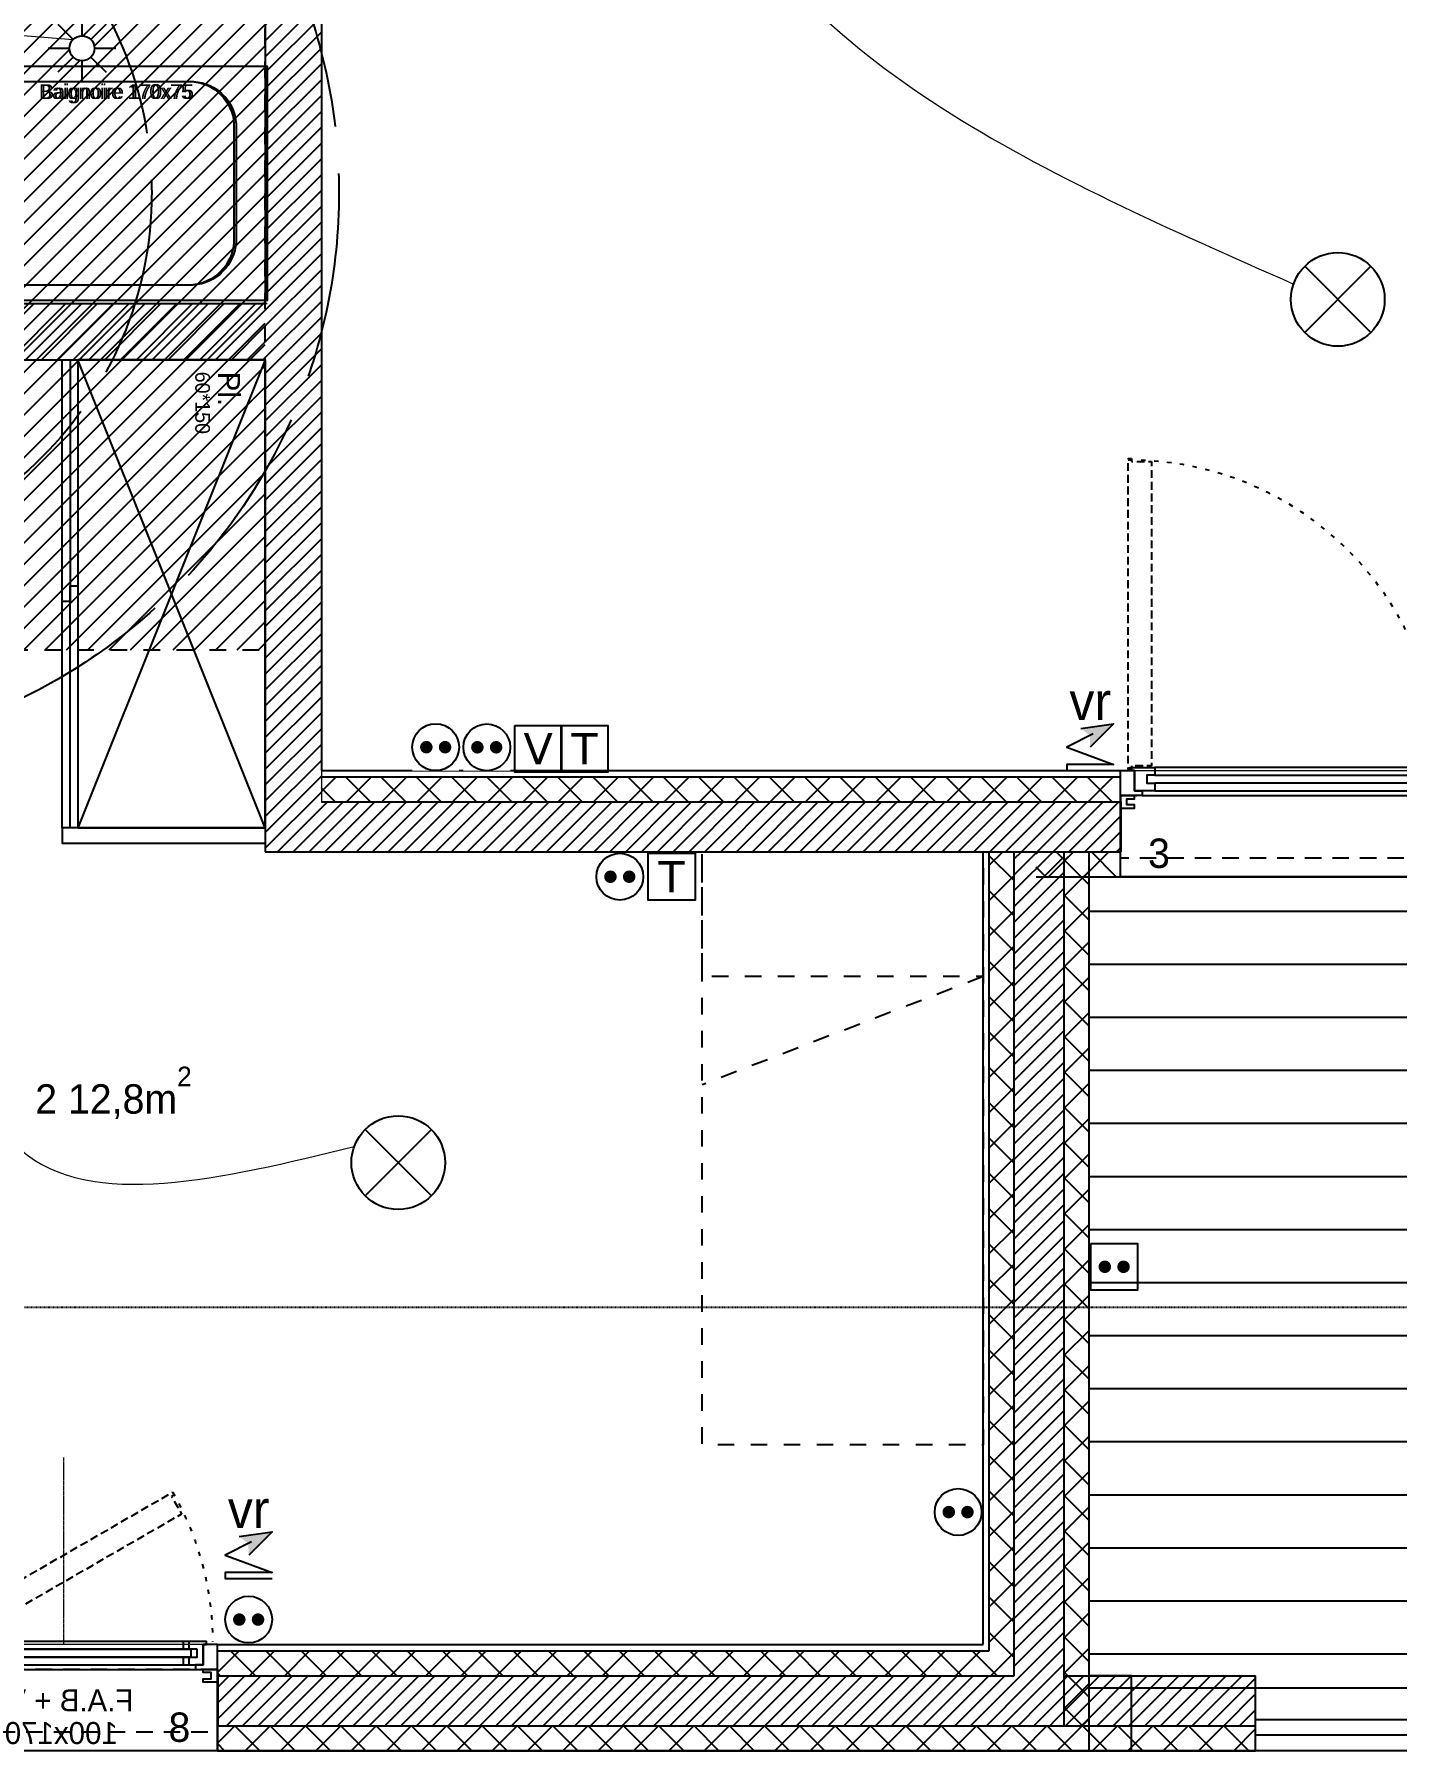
# Model space of a CAD drawing. Header units: centimetres. Extents: x -35664 to 50682, y -23001 to 23705.
# Drawn here: x 9117 to 9553, y 2192 to 2742 of the extents above; entities that cross this region are included whole.
import ezdxf

# ---------------------------------------------------------------- set-up
doc = ezdxf.new("R2010")
doc.units = ezdxf.units.CM
for name, pattern in [('ACAD_ISO02W100', [15, 12, -3]), ('ACAD_ISO03W100', [0.295276, 0.11811, -0.177165]), ('Style de ligne -1', [0.41664, 0.20828, -0.20836]), ('Style de ligne -11', [0.347222, 0.20828, -0.138942]), ('Style de ligne -12', [0.164042, 0.054681, -0.109361]), ('Style de ligne -13', [0.147638, 0.098425, -0.049213]), ('Style de ligne -19', [0.166667, 0.055556, -0.111111]), ('VW-01', [0.41656, 0.20828, -0.20828])]:
    doc.linetypes.add(name, pattern=pattern)
for name, color, linetype in [('B aménagement intérieur', 252, 'Continuous'), ('B faience', 252, 'Style de ligne -11'), ('B Faux plafonds', 9, 'Continuous'), ('B Faux plafonds_Hatch', 9, 'Continuous'), ('B GÈnÈral_Hatch', 252, 'Continuous'), ('B Général', 252, 'Continuous'), ('C ANNOTATIONS-axes horizontaux', 252, 'Style de ligne -1'), ('C ANNOTATIONS-prestations', 252, 'Continuous'), ('C ANNOTATIONS-texte', 252, 'Continuous'), ('D SURFACES-shab', 252, 'Continuous'), ('prlm-MOD', 64, 'Continuous'), ('prlm-VMC', 93, 'Continuous')]:
    doc.layers.add(name, color=color, linetype=linetype)
doc.layers.add('prlm-ELEC-CFA', color=1, linetype='Continuous', lineweight=25)
doc.layers.add('prlm-ELEC-CFO', color=1, linetype='Continuous', lineweight=25)
doc.layers.add('prlm-ZEROPLOT', color=254, linetype='Continuous', plot=False)
doc.layers.get('prlm-VMC').off()
doc.styles.add('Eurostile', font='Eurosti.TTF')
doc.styles.add('Eurostile (bold)', font='Eurostib.TTF')
doc.styles.add('prlm-elec-cfo', font='comic.ttf', dxfattribs={"height": 12})
doc.styles.get("Standard").update_dxf_attribs({"font": 'isocp.shx', "height": 15})
pattern_1 = [(45, (0, 0), (2.4253472, -2.6458333), [])]
pattern_2 = [(45, (0, 0), (-5.656854, 5.656854), []), (135, (0, 0), (5.656854, 5.656854), [])]
pattern_3 = [(135, (0, 0), (-5.656854, -5.656854), []), (225, (0, 0), (-5.656854, 5.656854), [])]

# ---------------------------------------------------------------- blocks, each defined once
blk = doc.blocks.new('B 90.T3 BS 101 (2D)')
at = {"layer": 'D SURFACES-shab', "lineweight": 18, "flags": 128}
blk.add_lwpolyline([(291.06, -150.29), (-121.62, -150.29), (-121.62, -245.29), (-284.63, -245.29), (-284.63, -617.94), (291.06, -617.94)], close=True, dxfattribs=at)
blk = doc.blocks.new('B 90.Groupe-17-1')
at = {"layer": 'B Général', "linetype": 'Style de ligne -19', "ltscale": 25.4}
for p, q in [((-29.11, -35.61), (-29.11, -22.61)), ((-22.61, -29.11), (-35.61, -29.11))]:
    blk.add_line(p, q, dxfattribs=at)
at = {"layer": 'B Général', "linetype": 'Style de ligne -19', "ltscale": 25.4, "flags": 128}
for points in [[(-40, -40), (-40, 40), (40, 40), (40, -40)], [(-38, -38), (-38, 38), (38, 38), (38, -38)]]:
    blk.add_lwpolyline(points, close=True, dxfattribs=at)
at = {"layer": 'B Général', "linetype": 'Style de ligne -19', "ltscale": 25.4}
for radius in [4, 3]:
    blk.add_circle((-29.11, -29.11), radius, dxfattribs=at)
blk = doc.blocks.new('B 90.Douche pointillée')
at = {"layer": 'B Général'}
blk.add_blockref('B 90.Groupe-17-1', (0, 0), dxfattribs=at)
blk = doc.blocks.new('B 90.Baignoire 75_170')
at = {"layer": 'B faience', "lineweight": 18, "flags": 128}
blk.add_lwpolyline([(-85, 38.5), (-85, -37.5), (86, -37.5)], dxfattribs=at)
at = {"layer": 'B Général', "linetype": 'Continuous', "flags": 128}
blk.add_lwpolyline([(-84, -36.5), (-84, 38.5), (86, 38.5), (86, -36.5)], close=True, dxfattribs=at)
blk.add_lwpolyline([(-74, -17.85), (-74, 19.85, -0.379059), (-60.25, 33.6), (62.5, 33.6, -0.377778), (76, 20.1), (76, -17.85, -0.374545), (62.25, -31.6), (-60.5, -31.6, -0.392593), (-74, -18.1)], format="xyb", close=True, dxfattribs=at)
at = {"layer": 'B Général', "linetype": 'Continuous'}
blk.add_circle((-61.7, 1), 2.5, dxfattribs=at)
at = {"layer": 'B Général'}
blk.add_blockref('B 90.Douche pointillée', (-44, 3.5), dxfattribs=at)
at = {"layer": 'C ANNOTATIONS-prestations', "insert": (62.5, 26.61), "char_height": 4.706, "width": 80, "attachment_point": 9, "line_spacing_factor": 0.894142, "style": 'Eurostile'}
blk.add_mtext('Baignoire 170x75', dxfattribs=at)
blk = doc.blocks.new('B 90.Lit 90.190')
at = {"layer": 'B Général', "linetype": 'VW-01', "ltscale": 25.4}
blk.add_line((45, 54.99), (-45, 20.35), dxfattribs=at)
at = {"layer": 'B Général', "linetype": 'VW-01', "ltscale": 25.4, "flags": 128}
for points in [[(-45, 95), (45, 95), (45, -95), (-45, -95)], [(-45, 95), (45, 95), (45, 54.99), (-45, 54.99)]]:
    blk.add_lwpolyline(points, close=True, dxfattribs=at)
blk = doc.blocks.new('B 90.Placard 60.150')
at = {"layer": 'B Général', "linetype": 'Continuous'}
for p, q in [((75, 30), (-75, -30)), ((-75, 30), (75, -30))]:
    blk.add_line(p, q, dxfattribs=at)
at = {"layer": 'B Général', "linetype": 'Continuous', "flags": 128}
blk.add_lwpolyline([(75, -30), (75, 30), (-75, 30), (-75, -30)], dxfattribs=at)
for points in [[(75, -30), (75, -35), (-75, -35), (-75, -30)], [(2.5, -32.5), (2.5, -35), (-75, -35), (-75, -32.5)], [(75, -30), (75, -32.5), (-2.5, -32.5), (-2.5, -30)]]:
    blk.add_lwpolyline(points, close=True, dxfattribs=at)
at = {"layer": 'B Général', "insert": (-71.14, 21.92), "char_height": 7.059, "attachment_point": 1, "line_spacing_factor": 0.894142, "style": 'Eurostile'}
blk.add_mtext('Pl.', dxfattribs=at)
at = {"layer": 'C ANNOTATIONS-prestations', "insert": (-71.14, 9.92), "char_height": 4.706, "attachment_point": 4, "line_spacing_factor": 0.894142, "style": 'Eurostile'}
blk.add_mtext('60*150', dxfattribs=at)
blk = doc.blocks.new('B 90.T3 BS 102 (2D)')
at = {"layer": 'B Faux plafonds_Hatch', "linetype": 'Continuous'}
h = blk.add_hatch(dxfattribs=at)
h.set_pattern_fill('F_P__SOFFITE', color=256, style=0, pattern_type=2)
h.set_pattern_definition([(45, (0, 0.2205), (-3.527778, 3.30729), [])])
h.paths.add_polyline_path([(-20.53, 449.65), (-20.53, 320.95), (-25.53, 320.95), (-25.53, 385.95), (-110.99, 385.95), (-110.99, 190.25), (116.15, 190.25), (116.15, 155.25), (47.15, 155.25), (47.16, -0.29), (102.15, -0.29), (102.15, -93.29), (47.16, -93.29), (47.16, -186.29), (273.16, -186.29), (273.16, 315.95), (125.16, 315.95), (125.16, 449.65)])
at = {"layer": 'B Faux plafonds', "linetype": 'VW-01', "ltscale": 25.4, "flags": 128}
blk.add_lwpolyline([(-20.53, 449.65), (-20.53, 320.95), (-25.53, 320.95), (-25.53, 385.95), (-110.99, 385.95), (-110.99, 190.25), (116.15, 190.25), (116.15, 155.25), (47.15, 155.25), (47.16, -0.29), (102.15, -0.29), (102.15, -93.29), (47.16, -93.29), (47.16, -186.29), (273.16, -186.29), (273.16, 315.95), (125.16, 315.95), (125.16, 449.65)], close=True, dxfattribs=at)
at = {"layer": 'B Général', "linetype": 'Continuous'}
for p, q in [((273.16, -243.29), (208.16, -243.29)), ((208.16, -243.29), (208.16, -248.29)), ((273.16, -243.29), (208.16, -243.29)), ((273.16, -248.29), (208.16, -248.29)), ((273.16, -248.29), (208.16, -248.29))]:
    blk.add_line(p, q, dxfattribs=at)
at = {"layer": 'D SURFACES-shab', "lineweight": 18, "flags": 128}
for points in [[(102.16, 0.71), (47.16, 0.71), (47.16, 155.25), (116.16, 155.25), (116.16, 185.25), (273.16, 185.25), (273.16, -75.29), (102.16, -75.29)], [(119.16, -186.29), (47.16, -186.29), (47.16, -93.29), (273.16, -93.29), (273.16, -250.95), (503.16, -250.95), (503.16, -504.95), (119.16, -504.95)]]:
    blk.add_lwpolyline(points, close=True, dxfattribs=at)
at = {"layer": 'B Général'}
for name, p in [('B 90.Baignoire 75_170', (187.16, -37.79)), ('B 90.Baignoire 75_170', (187.84, -37.79)), ('B 90.Lit 90.190', (458.16, -345.95))]:
    blk.add_blockref(name, p, dxfattribs=at)
at = {"layer": 'B Général', "rotation": 270}
blk.add_blockref('B 90.Placard 60.150', (243.16, -168.29), dxfattribs=at)
at = {"layer": 'C ANNOTATIONS-texte', "insert": (147.02, -319.79), "char_height": 9.412, "width": 125.983, "attachment_point": 1, "line_spacing_factor": 0.894142, "style": 'Eurostile'}
blk.add_mtext('chambre 2 12,8m{\\H0.6667x;\\S2^ ;}', dxfattribs=at)
blk = doc.blocks.new('B 90.F 100x170 (allège pleine + VR')
at = {"layer": 'B Général', "linetype": 'Continuous', "lineweight": 35}
for p, q in [((-50, 7), (-50, -9)), ((50, 7), (50, -9))]:
    blk.add_line(p, q, dxfattribs=at)
at = {"layer": 'B Général'}
blk.add_line((45, 9), (-45, 9), dxfattribs=at)
at = {"layer": 'B Général', "linetype": 'Style de ligne -13', "ltscale": 25.4, "flags": 128}
blk.add_lwpolyline([(-35.69, 65.82), (-36.19, 64.95), (-35.32, 64.45), (-38.57, 58.82), (42.63, 11.94), (45.88, 17.57), (46.75, 17.07), (47.25, 17.93)], close=True, dxfattribs=at)
at = {"layer": 'B Général', "flags": 128}
for points in [[(-43, 10.5), (-43, 9), (-50, 9), (-50, 17), (-45.5, 17), (-45.5, 10.5)], [(-41, 18), (41, 18), (41, 15.5), (-41, 15.5)], [(43, 10.5), (43, 9), (50, 9), (50, 17), (45.5, 17), (45.5, 10.5)], [(-43.5, 15.5), (43.5, 15.5), (43.5, 13), (-43.5, 13)], [(-41, 13), (41, 13), (41, 10.5), (-41, 10.5)], [(-50, 9), (-50, 5), (-45.5, 5), (-45.5, 6), (-48, 6), (-48, 8), (-45.5, 8), (-45.5, 9)], [(50, 9), (50, 5), (45.5, 5), (45.5, 6), (48, 6), (48, 8), (45.5, 8), (45.5, 9)]]:
    blk.add_lwpolyline(points, close=True, dxfattribs=at)
at = {"layer": 'B Général', "linetype": 'Continuous', "flags": 128}
for points in [[(-39, 15.5), (-41.5, 15.5), (-41.5, 13), (-39, 13), (-39, 10.5), (-45.5, 10.5), (-45.5, 17), (-46.5, 17), (-46.5, 18), (-39, 18)], [(39, 15.5), (41.5, 15.5), (41.5, 13), (39, 13), (39, 10.5), (45.5, 10.5), (45.5, 17), (46.5, 17), (46.5, 18), (39, 18)]]:
    blk.add_lwpolyline(points, close=True, dxfattribs=at)
at = {"layer": 'B Général', "linetype": 'Style de ligne -11', "ltscale": 25.4, "flags": 128}
blk.add_lwpolyline([(-50, 9), (50, 9), (50, -11), (-50, -11)], close=True, dxfattribs=at)
at = {"layer": 'B Général', "flags": 128}
blk.add_lwpolyline([(-50, -9), (-50, -17), (50, -17), (50, -9)], dxfattribs=at)
at = {"layer": 'B Général'}
blk.add_circle((47, 17.5), 0.5, dxfattribs=at)
at = {"layer": 'B Général', "linetype": 'Style de ligne -12', "ltscale": 25.4}
blk.add_arc((49, 17.5), 97.5, 150.2938, 179.7062, dxfattribs=at)
at = {"layer": 'B Général', "insert": (-23.11, 2.65), "char_height": 7.059, "attachment_point": 1, "line_spacing_factor": 0.894142, "style": 'Eurostile'}
blk.add_mtext('F.A.B + VR', dxfattribs=at)
at = {"layer": 'C ANNOTATIONS-prestations', "rotation": 360, "line_spacing_factor": 0.894142}
for s, insert, char_height, attachment_point, style in [('8', (-41.34, -4.77), 9.41, 1, 'Eurostile (bold)'), ('100x170', (0, -7.82), 7.059, 2, 'Eurostile')]:
    blk.add_mtext(s, dxfattribs=dict(at, insert=insert, char_height=char_height, attachment_point=attachment_point, style=style))
blk = doc.blocks.new('B 90.PF 300.220 + VR (3 vantaux)')
at = {"layer": 'B Général', "linetype": 'Continuous'}
for p, q in [((-150, 7), (-150, 17)), ((150, 7), (150, 17))]:
    blk.add_line(p, q, dxfattribs=at)
at = {"layer": 'B Général', "linetype": 'Continuous', "lineweight": 35}
for p, q in [((-150, 7), (-150, -9)), ((150, 7), (150, -9))]:
    blk.add_line(p, q, dxfattribs=at)
at = {"layer": 'B Général'}
blk.add_line((-143, 9), (47, 9), dxfattribs=at)
at = {"layer": 'B Général', "linetype": 'Style de ligne -13', "ltscale": 25.4, "flags": 128}
for points in [[(-147.5, 117), (-146.5, 117), (-146.5, 116), (-140, 116), (-140, 18.5), (-146.5, 18.5), (-146.5, 17.5), (-147.5, 17.5)], [(51.5, 115), (50.5, 115), (50.5, 116), (44, 116), (44, 18.5), (50.5, 18.5), (50.5, 17.5), (51.5, 17.5)]]:
    blk.add_lwpolyline(points, close=True, dxfattribs=at)
at = {"layer": 'B Général', "flags": 128}
for points in [[(-143, 10.5), (-143, 9), (-150, 9), (-150, 17), (-145.5, 17), (-145.5, 10.5)], [(-54.5, 18), (-139, 18), (-139, 15.5), (-54.5, 15.5)], [(-41.5, 18), (43, 18), (43, 15.5), (-41.5, 15.5)], [(56.5, 17), (56.5, 14.25), (54, 14.25), (54, 11.75), (56.5, 11.75), (56.5, 9), (47, 9), (47, 10.5), (49.5, 10.5), (49.5, 17)], [(143, 17), (56.5, 17), (56.5, 14.25), (143, 14.25)], [(145.5, 14.25), (143, 14.25), (143, 17), (150, 17), (150, 9), (143, 9), (143, 11.75), (145.5, 11.75)], [(-54.5, 13), (-139, 13), (-139, 10.5), (-54.5, 10.5)], [(-41.5, 13), (43, 13), (43, 10.5), (-41.5, 10.5)], [(145.5, 14.25), (54, 14.25), (54, 11.75), (145.5, 11.75)], [(143, 11.75), (56.5, 11.75), (56.5, 9), (143, 9)], [(-150, 9), (-150, 5), (-145.5, 5), (-145.5, 6), (-148, 6), (-148, 8), (-145.5, 8), (-145.5, 9)], [(150, 9), (150, 5), (145.5, 5), (145.5, 6), (148, 6), (148, 8), (145.5, 8), (145.5, 9)]]:
    blk.add_lwpolyline(points, close=True, dxfattribs=at)
at = {"layer": 'B Général', "linetype": 'Continuous', "flags": 128}
for points in [[(-139, 15.5), (-141.5, 15.5), (-141.5, 13), (-139, 13), (-139, 10.5), (-145.5, 10.5), (-145.5, 17), (-146.5, 17), (-146.5, 18), (-139, 18)], [(-54.5, 15.5), (-52, 15.5), (-52, 13), (-54.5, 13), (-54.5, 10.5), (-48, 10.5), (-48, 17), (-47, 17), (-47, 18), (-54.5, 18)], [(-41.5, 15.5), (-44, 15.5), (-44, 13), (-41.5, 13), (-41.5, 10.5), (-48, 10.5), (-48, 17), (-47, 17), (-47, 18), (-41.5, 18)], [(43, 15.5), (45.5, 15.5), (45.5, 13), (43, 13), (43, 10.5), (49.5, 10.5), (49.5, 17), (50.5, 17), (50.5, 18), (43, 18)]]:
    blk.add_lwpolyline(points, close=True, dxfattribs=at)
at = {"layer": 'B Général', "linetype": 'Style de ligne -11', "ltscale": 25.4, "flags": 128}
blk.add_lwpolyline([(-150, 9), (150, 9), (150, -11), (-150, -11)], close=True, dxfattribs=at)
at = {"layer": 'B Général', "flags": 128}
blk.add_lwpolyline([(150, -9), (150, -17), (-150, -17), (-150, -9)], dxfattribs=at)
at = {"layer": 'B Général'}
for centre in [(-147, 17.5), (51, 17.5)]:
    blk.add_circle(centre, 0.5, dxfattribs=at)
at = {"layer": 'B Général', "linetype": 'Style de ligne -12', "ltscale": 25.4}
for centre, start, end in [((-147, 17.5), 0.2938, 90.2879), ((51, 17.5), 94.0649, 179.7062)]:
    blk.add_arc(centre, 99, start, end, dxfattribs=at)
at = {"layer": 'B Général', "insert": (2, 4.58), "char_height": 7.059, "attachment_point": 2, "rotation": 360, "line_spacing_factor": 0.894142, "style": 'Eurostile'}
blk.add_mtext('PF + VR', dxfattribs=at)
at = {"layer": 'C ANNOTATIONS-prestations', "rotation": 360, "line_spacing_factor": 0.894142}
for s, insert, char_height, attachment_point, style in [('3', (-141.15, -4.77), 9.41, 1, 'Eurostile (bold)'), ('300x220 (3 vantaux) ', (0, -7.82), 7.059, 2, 'Eurostile')]:
    blk.add_mtext(s, dxfattribs=dict(at, insert=insert, char_height=char_height, attachment_point=attachment_point, style=style))
blk = doc.blocks.new('xi.EA')
at = {"layer": 'prlm-ZEROPLOT', "color": 250, "linetype": 'ACAD_ISO03W100', "lineweight": 0, "ltscale": 0.2}
blk.add_lwpolyline([(0, 0), (0, 60)], dxfattribs=at)
blk = doc.blocks.new('xi.SPOT')
at = {"color": 0, "lineweight": 5}
blk.add_wipeout([(-4, 0), (-2.83, -2.83), (0, -4), (2.83, -2.83), (4, 0), (2.83, 2.83), (0, 4), (-2.83, 2.83)], dxfattribs=at).dxf.layer = 'prlm-ELEC-CFO'
at = {"layer": 'prlm-ELEC-CFO', "color": 0, "linetype": 'ByBlock', "lineweight": -2, "flags": 128}
for points in [[(-7.69, 7.69), (-2.83, 2.83)], [(0, 10.88), (0, 4)], [(7.69, 7.69), (2.83, 2.83)], [(-10.88, 0), (-4, 0)], [(4, 0), (10.88, 0)], [(-2.83, -2.83), (-7.69, -7.69)], [(0, -4), (0, -10.88)], [(2.83, -2.83), (7.69, -7.69)]]:
    blk.add_lwpolyline(points, dxfattribs=at)
at = {"layer": 'prlm-ELEC-CFO', "color": 0, "linetype": 'ByBlock', "lineweight": -2}
blk.add_circle((0, 0), 4, dxfattribs=at)
blk = doc.blocks.new('xi.dchrob')
at = {"layer": 'prlm-MOD', "color": 161}
for p, q in [((8.16, -2.3), (8.16, 2.3)), ((13.38, 1.16), (13.38, -1.16))]:
    blk.add_line(p, q, dxfattribs=at)
for points in [[(0, 10.66), (0, 4.16)], [(4.19, -5.66), (4.19, 5.66)], [(5.77, 7.56), (8.16, 2.38)], [(0, -4.16), (0, -10.66)], [(5.77, -7.26), (8.16, -2.37)]]:
    blk.add_lwpolyline(points, dxfattribs=at)
for points in [[(2.5, 9.16), (4.19, 9.16), (4.19, 5.66), (2.5, 5.66)], [(13.38, -2.37), (8.16, -2.37), (8.16, 2.38), (13.38, 2.38)], [(2.5, -5.66), (4.19, -5.66), (4.19, -9.16), (2.5, -9.16)]]:
    blk.add_lwpolyline(points, close=True, dxfattribs=at)
for centre, radius, start, end in [((0, 7.41), 3.25, 32.579, 90), ((0, 7.41), 3.25, 270, 327.421), ((4.65, 7.56), 1.13, 0, 114.0743), ((0, -7.41), 3.25, 32.579, 90), ((0, -7.41), 3.25, 270, 327.421), ((4.65, -7.26), 1.13, 245.9257, 360)]:
    blk.add_arc(centre, radius, start, end, dxfattribs=at)
at = {"layer": 'prlm-ZEROPLOT', "color": 253, "linetype": 'ACAD_ISO02W100', "ltscale": 5}
for radius in [180, 120]:
    blk.add_circle((13.38, 0), radius, dxfattribs=at)
blk = doc.blocks.new('xi.VR')
at = {"layer": 'prlm-ELEC-CFO', "lineweight": 5}
blk.add_hatch(color=0, dxfattribs=at).paths.add_polyline_path([(-3, 6), (-0.1, 3.7), (0, 0), (7.5, 7.5)])
at = {"layer": 'prlm-ELEC-CFO', "color": 0}
for points in [[(-3, 6), (7.5, 7.5), (0, 0)], [(0.95, 4.23), (-7.5, 0), (7.5, -5.5), (-7.5, -5.5), (-7.5, -7.5), (7.5, -7.5)]]:
    blk.add_lwpolyline(points, dxfattribs=at)
blk = doc.blocks.new('xi.TEL')
at = {"layer": 'prlm-ELEC-CFA', "color": 0, "linetype": 'ByBlock', "lineweight": -2, "flags": 128}
blk.add_lwpolyline([(-7.5, 7.5), (7.5, 7.5), (7.5, -7.5), (-7.5, -7.5)], close=True, dxfattribs=at)
at = {"layer": 'prlm-ELEC-CFA', "color": 0, "linetype": 'ByBlock', "insert": (0, 0), "char_height": 10, "width": 11.36, "attachment_point": 5}
blk.add_mtext('{\\fVerdana|b0|i0|c0|p34;T}', dxfattribs=at)
blk = doc.blocks.new('xi.PC')
at = {"color": 0, "lineweight": 5}
blk.add_wipeout([(-7.5, -7.5), (7.5, -7.5), (7.5, 7.5), (-7.5, 7.5)], dxfattribs=at).dxf.layer = 'prlm-ELEC-CFO'
at = {"layer": 'prlm-ELEC-CFO', "color": 0, "linetype": 'ByBlock', "lineweight": 5, "const_width": 2}
for points in [[(-4, 0, 1), (-2, 0, 1)], [(2, 0, 1), (4, 0, 1)]]:
    blk.add_lwpolyline(points, format="xyb", close=True, dxfattribs=at)
at = {"layer": 'prlm-ELEC-CFO', "color": 0, "linetype": 'ByBlock', "lineweight": -2}
blk.add_circle((0, 0), 7.5, dxfattribs=at)
blk = doc.blocks.new('xi.PTCE')
at = {"layer": 'prlm-ELEC-CFO', "color": 0}
for points in [[(-10.61, 10.61), (10.61, -10.61)], [(10.61, 10.61), (-10.61, -10.61)]]:
    blk.add_lwpolyline(points, dxfattribs=at)
at = {"layer": 'prlm-ELEC-CFO', "color": 0, "linetype": 'ByBlock'}
blk.add_circle((0, 0), 15, dxfattribs=at)
blk = doc.blocks.new('xi.TV')
at = {"layer": 'prlm-ELEC-CFA', "color": 0, "linetype": 'ByBlock', "lineweight": -2, "flags": 128}
blk.add_lwpolyline([(-7.5, 7.5), (7.5, 7.5), (7.5, -7.5), (-7.5, -7.5)], close=True, dxfattribs=at)
at = {"layer": 'prlm-ELEC-CFA', "color": 0, "linetype": 'ByBlock', "insert": (0, 0), "char_height": 10, "width": 11.36, "attachment_point": 5}
blk.add_mtext('{\\fVerdana|b0|i0|c0|p34;V}', dxfattribs=at)
blk = doc.blocks.new('xi.PC-EXT')
at = {"layer": 'prlm-ELEC-CFO', "color": 0, "linetype": 'ByBlock', "lineweight": -2, "flags": 128}
blk.add_lwpolyline([(-7.5, 7.5), (7.5, 7.5), (7.5, -7.5), (-7.5, -7.5)], close=True, dxfattribs=at)
at = {"layer": 'prlm-ELEC-CFO', "color": 0, "linetype": 'ByBlock', "lineweight": 5, "const_width": 2}
for points in [[(-4, 0, 1), (-2, 0, 1)], [(2, 0, 1), (4, 0, 1)]]:
    blk.add_lwpolyline(points, format="xyb", close=True, dxfattribs=at)

msp = doc.modelspace()

# ---------------------------------------------------------------- hatches: boundary and pattern name
at = {"layer": 'B GÈnÈral_Hatch', "linetype": 'Continuous'}
h = msp.add_hatch(dxfattribs=at)
h.set_pattern_fill('50_BETON', color=256, style=0, pattern_type=2)
h.set_pattern_definition(pattern_1)
h.paths.add_polyline_path([(9190.796, 2480.491), (9208.796, 2496.491), (9208.796, 3264.789), (9190.796, 3264.789)])
h = msp.add_hatch(dxfattribs=at)
h.set_pattern_fill('50_BETON', color=256, style=0, pattern_type=2)
h.set_pattern_definition(pattern_1)
h.paths.add_polyline_path([(9190.796, 2638.15), (9190.796, 2656.15), (8959.795, 2656.15), (8959.795, 2638.15)])
h = msp.add_hatch(dxfattribs=at)
h.set_pattern_fill('02_ISOLANT', color=256, angle=-90, style=0, pattern_type=2)
h.set_pattern_definition([(-45, (0, 0), (5.656854, 5.656854), []), (45, (0, 0), (5.656854, -5.656854), [])])
h.paths.add_polyline_path([(9437.794, 2504.491), (9208.796, 2504.491), (9208.796, 2496.491), (9437.794, 2496.491)])
h = msp.add_hatch(dxfattribs=at)
h.set_pattern_fill('02_ISOLANT', color=256, style=0, pattern_type=2)
h.set_pattern_definition(pattern_2)
h.paths.add_polyline_path([(9437.794, 2504.491), (9437.794, 2496.491), (9464.794, 2496.491), (9464.794, 2504.491)])
h = msp.add_hatch(dxfattribs=at)
h.set_pattern_fill('50_BETON', color=256, style=0, pattern_type=2)
h.set_pattern_definition(pattern_1)
h.paths.add_polyline_path([(9437.794, 2496.491), (9208.796, 2496.491), (9190.796, 2480.491), (9437.794, 2480.491)])
h = msp.add_hatch(dxfattribs=at)
h.set_pattern_fill('50_BETON', color=256, style=0, pattern_type=2)
h.set_pattern_definition(pattern_1)
h.paths.add_polyline_path([(9437.794, 2496.491), (9437.794, 2480.491), (9464.794, 2480.491), (9464.794, 2496.491)])
h = msp.add_hatch(dxfattribs=at)
h.set_pattern_fill('02_ISOLANT', color=256, angle=90, style=0, pattern_type=2)
h.set_pattern_definition(pattern_3)
h.paths.add_polyline_path([(9422.794, 2224.491), (9430.794, 2216.491), (9430.794, 2480.491), (9422.794, 2480.491)])
h = msp.add_hatch(dxfattribs=at)
h.set_pattern_fill('50_BETON', color=256, style=0, pattern_type=2)
h.set_pattern_definition(pattern_1)
h.paths.add_polyline_path([(9430.794, 2216.491), (9446.794, 2200.491), (9446.794, 2480.491), (9430.794, 2480.491)])
h = msp.add_hatch(dxfattribs=at)
h.set_pattern_fill('02_ISOLANT', color=256, style=0, pattern_type=2)
h.set_pattern_definition(pattern_2)
h.paths.add_polyline_path([(9437.794, 2480.491), (9437.794, 2472.491), (9464.794, 2472.491), (9464.794, 2480.491)])
h = msp.add_hatch(dxfattribs=at)
h.set_pattern_fill('02_ISOLANT', color=256, angle=90, style=0, pattern_type=2)
h.set_pattern_definition(pattern_3)
h.paths.add_polyline_path([(9446.794, 2200.491), (9454.794, 2192.491), (9454.794, 2480.491), (9446.794, 2480.491)])
h = msp.add_hatch(dxfattribs=at)
h.set_pattern_fill('H_BARDAGE V 150', color=256, angle=90, style=0, pattern_type=2)
h.set_pattern_definition([(180, (9626.45, 2342.491), (1e-15, 17), [])])
h.paths.add_polyline_path([(9454.794, 2472.491), (9798.106, 2472.491), (9798.106, 2212.491), (9454.794, 2212.491)])
h = msp.add_hatch(dxfattribs=at)
h.set_pattern_fill('02_ISOLANT', color=256, style=0, pattern_type=2)
h.set_pattern_definition([(45, (0, 0), (-5.656854, 5.656854), []), (135, (0, 0), (5.656854, 5.656854), [])])
h.paths.add_polyline_path([(9175.473, 2224.491), (9175.473, 2216.491), (9430.794, 2216.491), (9422.794, 2224.491)])
h = msp.add_hatch(dxfattribs=at)
h.set_pattern_fill('50_BETON', color=256, style=0, pattern_type=2)
h.set_pattern_definition(pattern_1)
h.paths.add_polyline_path([(9175.473, 2216.491), (9175.473, 2200.491), (9446.794, 2200.491), (9430.794, 2216.491)])
h = msp.add_hatch(dxfattribs=at)
h.set_pattern_fill('50_BETON', color=256, style=0, pattern_type=2)
h.set_pattern_definition(pattern_1)
h.paths.add_polyline_path([(9446.794, 2216.491), (9446.794, 2200.491), (9508.106, 2200.491), (9508.106, 2216.491)])
h = msp.add_hatch(dxfattribs=at)
h.set_pattern_fill('02_ISOLANT', color=256, style=0, pattern_type=2)
h.set_pattern_definition([(45, (0, 0), (-5.656854, 5.656854), []), (135, (0, 0), (5.656854, 5.656854), [])])
h.paths.add_polyline_path([(9175.473, 2200.491), (9175.473, 2192.491), (9454.794, 2192.491), (9446.794, 2200.491)])
h = msp.add_hatch(dxfattribs=at)
h.set_pattern_fill('02_ISOLANT', color=256, style=0, pattern_type=2)
h.set_pattern_definition(pattern_2)
h.paths.add_polyline_path([(9446.794, 2200.491), (9446.794, 2192.491), (9508.106, 2192.491), (9508.106, 2200.491)])

# ---------------------------------------------------------------- linework, layer by layer
at = {"layer": 'B Général', "linetype": 'Continuous', "lineweight": 18}
for p, q in [((9208.796, 3264.789), (9208.796, 2506.491)), ((9190.796, 3047.389), (9190.796, 2656.15)), ((8959.795, 2656.15), (9190.796, 2656.15)), ((8959.795, 2638.15), (9190.796, 2638.15)), ((9190.796, 2638.15), (9190.796, 2480.491)), ((9208.796, 2506.491), (9208.796, 2496.491)), ((9208.796, 2496.491), (9437.794, 2496.491)), ((9437.794, 2496.491), (9464.794, 2496.491)), ((9190.796, 2480.491), (9437.794, 2480.491)), ((9430.794, 2216.491), (9430.794, 2480.491)), ((9437.794, 2480.491), (9464.794, 2480.491)), ((9446.794, 2200.491), (9446.794, 2480.491)), ((9175.473, 2216.491), (9430.794, 2216.491)), ((9175.473, 2200.491), (9446.794, 2200.491))]:
    msp.add_line(p, q, dxfattribs=at)
at = {"layer": 'B Général', "linetype": 'Continuous'}
for p, q in [((9208.796, 3264.789), (9208.796, 2506.491)), ((9190.796, 3047.389), (9190.796, 2656.15)), ((8959.795, 2656.15), (9190.796, 2656.15)), ((8959.795, 2638.15), (9190.796, 2638.15)), ((9190.796, 2638.15), (9190.796, 2480.491)), ((9208.796, 2506.491), (9437.794, 2506.491)), ((9208.796, 2506.491), (9437.794, 2506.491)), ((9208.796, 2504.491), (9437.794, 2504.491)), ((9208.796, 2504.491), (9437.794, 2504.491)), ((9437.794, 2506.491), (9464.794, 2506.491)), ((9437.794, 2506.491), (9464.794, 2506.491)), ((9437.794, 2504.491), (9464.794, 2504.491)), ((9437.794, 2504.491), (9464.794, 2504.491)), ((9464.794, 2472.491), (9464.794, 2506.491)), ((9208.796, 2496.491), (9437.794, 2496.491)), ((9437.794, 2496.491), (9464.794, 2496.491)), ((9190.796, 2480.491), (9437.794, 2480.491)), ((9420.794, 2226.491), (9420.794, 2480.491)), ((9420.794, 2226.491), (9420.794, 2480.491)), ((9422.794, 2224.491), (9422.794, 2480.491)), ((9422.794, 2224.491), (9422.794, 2480.491)), ((9430.794, 2216.491), (9430.794, 2480.491)), ((9437.794, 2480.491), (9464.794, 2480.491)), ((9446.794, 2200.491), (9446.794, 2480.491)), ((9454.794, 2192.491), (9454.794, 2480.491)), ((9454.794, 2192.491), (9454.794, 2480.491)), ((9437.794, 2472.491), (9464.794, 2472.491)), ((9437.794, 2472.491), (9464.794, 2472.491)), ((9175.473, 2226.491), (9420.794, 2226.491)), ((9175.473, 2226.491), (9420.794, 2226.491)), ((9175.473, 2192.491), (9175.473, 2226.491)), ((9175.473, 2224.491), (9422.794, 2224.491)), ((9175.473, 2224.491), (9422.794, 2224.491)), ((9175.473, 2216.491), (9430.794, 2216.491)), ((9446.794, 2216.491), (9508.106, 2216.491)), ((9446.794, 2216.491), (9508.106, 2216.491)), ((9508.106, 2192.491), (9508.106, 2216.491)), ((9175.473, 2200.491), (9446.794, 2200.491)), ((9446.794, 2200.491), (9508.106, 2200.491)), ((9446.794, 2200.491), (9508.106, 2200.491)), ((9175.473, 2192.491), (9454.794, 2192.491)), ((9175.473, 2192.491), (9454.794, 2192.491)), ((9446.794, 2192.491), (9508.106, 2192.491)), ((9446.794, 2192.491), (9508.106, 2192.491))]:
    msp.add_line(p, q, dxfattribs=at)
at = {"layer": 'B Général', "linetype": 'Continuous', "flags": 128}
for points in [[(9454.794, 2472.491), (9818.106, 2472.491), (9818.106, 2192.491), (9468.295, 2192.491), (9468.295, 2216.491), (9454.794, 2216.491)], [(9454.794, 2472.491), (9798.106, 2472.491), (9798.106, 2212.491), (9454.794, 2212.491)], [(9813.106, 2197.491), (9508.106, 2197.491), (9508.106, 2202.491), (9808.106, 2202.491), (9808.106, 2472.491), (9813.106, 2472.491)]]:
    msp.add_lwpolyline(points, close=True, dxfattribs=at)
at = {"layer": 'C ANNOTATIONS-axes horizontaux'}
msp.add_line((12370.813, 2334.491), (7910.813, 2334.491), dxfattribs=at)
msp.add_line((12370.813, 2334.491), (7910.813, 2334.491), dxfattribs=at)
at = {"layer": 'prlm-ELEC-CFO', "lineweight": 13}
for points in [[(9310.968, 2863.72), (9330.148, 2800.816), (9520.276, 2662.391)], [(9062.33, 2789.892), (9075.086, 2756.591), (9129.286, 2740.737)], [(8986.236, 2549.554), (9049.464, 2556.914), (9112.51, 2385.012), (9219.326, 2386.019)]]:
    msp.add_spline(points, degree=3, dxfattribs=at)
at = {"layer": 'prlm-ZEROPLOT'}
msp.add_lwpolyline([(8418.485, 4917.388), (10859.388, 4917.388), (10859.389, 3517.39), (9818.485, 3517.39), (9818.485, 2192.491), (8418.485, 2192.491)], close=True, dxfattribs=at)

# ---------------------------------------------------------------- block references
at = {"layer": 'B aménagement intérieur'}
for name, p in [('B 90.T3 BS 101 (2D)', (9493.423, 3124.43)), ('B 90.T3 BS 102 (2D)', (8917.639, 2731.44))]:
    msp.add_blockref(name, p, dxfattribs=at)
at = {"layer": 'B Général'}
msp.add_blockref('B 90.PF 300.220 + VR (3 vantaux)', (9614.794, 2489.491), dxfattribs=at)
at = {"layer": 'B Général', "xscale": -1}
msp.add_blockref('B 90.F 100x170 (allège pleine + VR', (9125.473, 2209.491), dxfattribs=at)
at = {"layer": 'prlm-ELEC-CFA'}
for name, p in [('xi.TV', (9278.252, 2513.491)), ('xi.TEL', (9293.115, 2513.491)), ('xi.TEL', (9321.005, 2472.491))]:
    msp.add_blockref(name, p, dxfattribs=at)
at = {"layer": 'prlm-ELEC-CFO'}
for name, p in [('xi.PTCE', (9534.438, 2657.446)), ('xi.PTCE', (9233.422, 2380.892)), ('xi.PC-EXT', (9462.794, 2347.529))]:
    msp.add_blockref(name, p, dxfattribs=at)
at = {"layer": 'prlm-VMC'}
msp.add_blockref('xi.EA', (9126.244, 2226.491), dxfattribs=at)

# ---------------------------------------------------------------- next in the draw order: block references
at = {"layer": 'prlm-ELEC-CFO'}
for name, p in [('xi.SPOT', (9132.115, 2737.909)), ('xi.PC', (9261.788, 2513.963)), ('xi.PC', (9304.414, 2472.491)), ('xi.PC', (9412.794, 2268.936)), ('xi.PC', (9185.511, 2234.491))]:
    msp.add_blockref(name, p, dxfattribs=at)

# ---------------------------------------------------------------- next in the draw order: texts
at = {"layer": 'prlm-ELEC-CFO', "lineweight": 20, "char_height": 12, "attachment_point": 5, "line_spacing_factor": 0.8, "style": 'prlm-elec-cfo', "bg_fill": 3, "box_fill_scale": 1.1, "bg_fill_color": 256, "bg_fill_transparency": 0}
for insert in [(9455.119, 2528.708), (9185.511, 2269.835)]:
    msp.add_mtext('vr', dxfattribs=dict(at, insert=insert))

# ---------------------------------------------------------------- next in the draw order: block references
at = {"layer": 'prlm-ELEC-CFO'}
for name, p in [('xi.PC', (9245.43, 2513.991)), ('xi.VR', (9455.119, 2513.991)), ('xi.VR', (9185.511, 2255.118))]:
    msp.add_blockref(name, p, dxfattribs=at)
at = {"layer": 'prlm-MOD'}
msp.add_blockref('xi.dchrob', (9021.06, 2691.725), dxfattribs=at)

doc.saveas('drawing.dxf')
